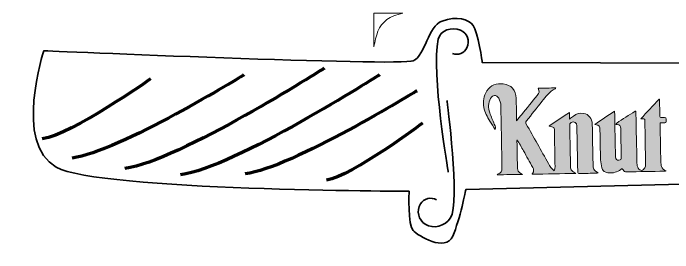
# Model space of a CAD drawing. Header units: inches. Extents: x 0.1 to 10.9, y -2.9 to -0.7.
# Drawn here: x 0.1 to 6.05, y -2.85 to -0.69 of the extents above; entities that cross this region are included whole.
import ezdxf

# ---------------------------------------------------------------- set-up
doc = ezdxf.new("R2010")
doc.units = ezdxf.units.IN
doc.header["$MEASUREMENT"] = 0
doc.layers.add('Layer 1', color=7, linetype='Continuous', lineweight=0)

# ---------------------------------------------------------------- blocks, each defined once
blk = doc.blocks.new('Block_0')
at = {"layer": 'Layer 1', "true_color": 0x000000, "transparency": 33554687}
h = blk.add_hatch(color=18, dxfattribs=at)
h.dxf.hatch_style = 2
edge = h.paths.add_edge_path()
edge.add_spline(control_points=[(4.9781, -2.115), (4.9813, -2.1017), (4.9861, -2.0912), (4.9859, -2.0808), (4.9844, -1.9684), (4.9818, -1.8561), (4.9803, -1.7437), (4.9801, -1.7263), (4.9703, -1.7205), (4.9568, -1.7168), (4.95, -1.715), (4.9429, -1.7144), (4.9359, -1.7133), (4.9353, -1.7117), (4.9348, -1.71), (4.9343, -1.7084), (4.994, -1.6696), (5.0536, -1.6309), (5.116, -1.5904), (5.1164, -1.6111), (5.1167, -1.6286), (5.1171, -1.6493), (5.1303, -1.6386), (5.1406, -1.6297), (5.1515, -1.6215), (5.1792, -1.6005), (5.2104, -1.5905), (5.245, -1.5968), (5.2908, -1.6051), (5.3207, -1.6437), (5.3217, -1.6949), (5.3241, -1.8125), (5.3262, -1.9302), (5.3284, -2.0479), (5.3294, -2.1038), (5.3294, -2.1038), (5.3762, -2.1337), (5.3691, -2.1348), (5.3644, -2.136), (5.3597, -2.1361), (5.3099, -2.1372), (5.26, -2.1374), (5.2101, -2.1394), (5.1935, -2.14), (5.1902, -2.1339), (5.19, -2.1188), (5.1879, -1.9818), (5.1852, -1.8448), (5.1826, -1.7079), (5.182, -1.68), (5.1571, -1.6662), (5.1326, -1.6796), (5.1202, -1.6863), (5.1182, -1.6971), (5.1185, -1.7099), (5.1199, -1.7711), (5.1209, -1.8322), (5.1221, -1.8934), (5.1231, -1.9473), (5.1241, -2.0011), (5.1251, -2.055), (5.1261, -2.1107), (5.1261, -2.1107), (5.1733, -2.1378), (5.0402, -2.1403), (4.9102, -2.1427), (4.7785, -2.1452), (4.7801, -2.1418), (4.7807, -2.1392), (4.7823, -2.1375), (4.7973, -2.1203), (4.7948, -2.1029), (4.7844, -2.0844), (4.7564, -2.0347), (4.7291, -1.9847), (4.7015, -1.9348), (4.683, -1.9012), (4.6646, -1.8676), (4.6432, -1.8342), (4.6429, -1.8396), (4.6423, -1.845), (4.6424, -1.8504), (4.6438, -1.9236), (4.6457, -1.9967), (4.6463, -2.0699), (4.6465, -2.1043), (4.6521, -2.1339), (4.6911, -2.1465), (4.616, -2.1479), (4.5408, -2.1493), (4.4646, -2.1507), (4.4659, -2.1485), (4.4664, -2.1461), (4.4677, -2.1456), (4.4972, -2.1348), (4.5078, -2.1204), (4.5073, -2.0893), (4.5039, -1.9025), (4.5004, -1.7156), (4.4968, -1.5288), (4.4963, -1.5045), (4.4901, -1.4814), (4.4773, -1.4607), (4.4566, -1.4271), (4.4226, -1.4275), (4.4038, -1.4622), (4.3814, -1.5036), (4.3805, -1.5473), (4.3969, -1.591), (4.4098, -1.6257), (4.4235, -1.6601), (4.438, -1.6942), (4.4496, -1.7212), (4.451, -1.7252), (4.4447, -1.7408), (4.4297, -1.7171), (4.4142, -1.6924), (4.3985, -1.6677), (4.3738, -1.629), (4.3507, -1.5893), (4.3437, -1.5431), (4.3357, -1.4906), (4.3418, -1.4394), (4.3706, -1.3936), (4.4049, -1.3391), (4.4586, -1.3254), (4.5182, -1.3315), (4.5912, -1.339), (4.6332, -1.3867), (4.6351, -1.461), (4.6368, -1.5267), (4.6376, -1.5925), (4.639, -1.6634), (4.6564, -1.6423), (4.671, -1.6248), (4.6853, -1.6071), (4.7318, -1.5498), (4.778, -1.4924), (4.8245, -1.4351), (4.845, -1.4099), (4.8465, -1.4021), (4.8344, -1.3702), (4.887, -1.3692), (4.9389, -1.3683), (4.9924, -1.3673), (4.9904, -1.3704), (4.9892, -1.3746), (4.9865, -1.3759), (4.935, -1.401), (4.902, -1.4454), (4.868, -1.4889), (4.8217, -1.548), (4.7752, -1.607), (4.7281, -1.6654), (4.7201, -1.6753), (4.7197, -1.682), (4.726, -1.6931), (4.7934, -1.8118), (4.8607, -1.9307), (4.9268, -2.0501), (4.9398, -2.0736), (4.954, -2.0949), (4.9781, -2.115)], knot_values=[0, 0, 0, 0, 1, 1, 1, 2, 2, 2, 3, 3, 3, 4, 4, 4, 5, 5, 5, 6, 6, 6, 7, 7, 7, 8, 8, 8, 9, 9, 9, 10, 10, 10, 11, 11, 11, 12, 12, 12, 13, 13, 13, 14, 14, 14, 15, 15, 15, 16, 16, 16, 17, 17, 17, 18, 18, 18, 19, 19, 19, 20, 20, 20, 21, 21, 21, 22, 22, 22, 23, 23, 23, 24, 24, 24, 25, 25, 25, 26, 26, 26, 27, 27, 27, 28, 28, 28, 29, 29, 29, 30, 30, 30, 31, 31, 31, 32, 32, 32, 33, 33, 33, 34, 34, 34, 35, 35, 35, 36, 36, 36, 37, 37, 37, 38, 38, 38, 39, 39, 39, 40, 40, 40, 41, 41, 41, 42, 42, 42, 43, 43, 43, 44, 44, 44, 45, 45, 45, 46, 46, 46, 47, 47, 47, 48, 48, 48, 49, 49, 49, 50, 50, 50, 51, 51, 51, 52, 52, 52, 53, 53, 53, 54, 54, 54, 54], degree=3, periodic=0)
h = blk.add_hatch(color=18, dxfattribs=at)
h.dxf.hatch_style = 2
edge = h.paths.add_edge_path()
edge.add_spline(control_points=[(5.3459, -1.6974), (5.4013, -1.6539), (5.461, -1.6172), (5.5235, -1.578), (5.5237, -1.5883), (5.5238, -1.5952), (5.5239, -1.6022), (5.5263, -1.7312), (5.5287, -1.8602), (5.5312, -1.9892), (5.5316, -2.0123), (5.5421, -2.0223), (5.5625, -2.0194), (5.5781, -2.0173), (5.5836, -2.0103), (5.5833, -1.9916), (5.5823, -1.9338), (5.5811, -1.8759), (5.5801, -1.8181), (5.5795, -1.7902), (5.5791, -1.7622), (5.5785, -1.7343), (5.5779, -1.7067), (5.5721, -1.7006), (5.5451, -1.6984), (5.5425, -1.6982), (5.54, -1.6976), (5.5349, -1.6969), (5.5377, -1.6919), (5.5388, -1.687), (5.5419, -1.6851), (5.5975, -1.6489), (5.6534, -1.613), (5.7093, -1.5772), (5.7102, -1.5766), (5.7118, -1.577), (5.7157, -1.577), (5.7159, -1.5846), (5.716, -1.5922), (5.7162, -1.5999), (5.7189, -1.7488), (5.7214, -1.8978), (5.7249, -2.0467), (5.7253, -2.062), (5.7287, -2.0789), (5.7363, -2.0918), (5.7421, -2.1016), (5.7573, -2.1122), (5.7674, -2.1114), (5.7777, -2.1106), (5.789, -2.0975), (5.7959, -2.0872), (5.8014, -2.0792), (5.8028, -2.0671), (5.8027, -2.0569), (5.8009, -1.9252), (5.7982, -1.7936), (5.7965, -1.6619), (5.7963, -1.648), (5.7913, -1.6448), (5.7789, -1.6464), (5.7714, -1.6474), (5.7636, -1.6468), (5.7592, -1.6469), (5.8138, -1.5879), (5.869, -1.5282), (5.9242, -1.4684), (5.9258, -1.4688), (5.9274, -1.4692), (5.9289, -1.4697), (5.9291, -1.4764), (5.9292, -1.4832), (5.9293, -1.49), (5.9298, -1.5326), (5.9308, -1.5751), (5.9306, -1.6177), (5.9305, -1.6303), (5.9347, -1.6347), (5.9466, -1.6328), (5.9479, -1.6325), (5.9493, -1.6327), (5.9506, -1.6327), (5.9901, -1.6323), (5.9897, -1.6322), (5.9878, -1.6715), (5.9873, -1.6807), (5.9837, -1.6827), (5.9758, -1.6826), (5.9626, -1.6825), (5.9493, -1.683), (5.9345, -1.6833), (5.9342, -1.6903), (5.9336, -1.6961), (5.9337, -1.7019), (5.9357, -1.8123), (5.9375, -1.9226), (5.9401, -2.033), (5.9404, -2.0474), (5.9428, -2.0621), (5.947, -2.0759), (5.953, -2.0953), (5.9684, -2.1067), (5.9873, -2.1158), (5.9833, -2.1166), (5.9793, -2.118), (5.9753, -2.1181), (5.8609, -2.1203), (5.7466, -2.1223), (5.6322, -2.1248), (5.617, -2.1251), (5.6068, -2.1196), (5.5999, -2.1065), (5.5975, -2.1019), (5.5943, -2.0977), (5.5911, -2.0927), (5.5597, -2.1199), (5.5239, -2.1342), (5.4833, -2.1342), (5.4697, -2.1343), (5.4555, -2.1312), (5.4426, -2.1265), (5.4252, -2.1201), (5.4118, -2.1076), (5.4081, -2.0883), (5.4035, -2.0643), (5.3973, -2.0402), (5.3965, -2.016), (5.3936, -1.9276), (5.3927, -1.8392), (5.391, -1.7507), (5.3902, -1.7085), (5.3891, -1.7072), (5.3459, -1.6974)], knot_values=[0, 0, 0, 0, 1, 1, 1, 2, 2, 2, 3, 3, 3, 4, 4, 4, 5, 5, 5, 6, 6, 6, 7, 7, 7, 8, 8, 8, 9, 9, 9, 10, 10, 10, 11, 11, 11, 12, 12, 12, 13, 13, 13, 14, 14, 14, 15, 15, 15, 16, 16, 16, 17, 17, 17, 18, 18, 18, 19, 19, 19, 20, 20, 20, 21, 21, 21, 22, 22, 22, 23, 23, 23, 24, 24, 24, 25, 25, 25, 26, 26, 26, 27, 27, 27, 28, 28, 28, 29, 29, 29, 30, 30, 30, 31, 31, 31, 32, 32, 32, 33, 33, 33, 34, 34, 34, 35, 35, 35, 36, 36, 36, 37, 37, 37, 38, 38, 38, 39, 39, 39, 40, 40, 40, 41, 41, 41, 42, 42, 42, 43, 43, 43, 44, 44, 44, 44], degree=3, periodic=0)
at = {"layer": 'Layer 1'}
for points, knots in [([(4.9781, -2.115), (4.9813, -2.1017), (4.9861, -2.0912), (4.9859, -2.0808), (4.9844, -1.9684), (4.9818, -1.8561), (4.9803, -1.7437), (4.9801, -1.7263), (4.9703, -1.7205), (4.9568, -1.7168), (4.95, -1.715), (4.9429, -1.7144), (4.9359, -1.7133), (4.9353, -1.7117), (4.9348, -1.71), (4.9343, -1.7084), (4.994, -1.6696), (5.0536, -1.6309), (5.116, -1.5904), (5.1164, -1.6111), (5.1167, -1.6286), (5.1171, -1.6493), (5.1303, -1.6386), (5.1406, -1.6297), (5.1515, -1.6215), (5.1792, -1.6005), (5.2104, -1.5905), (5.245, -1.5968), (5.2908, -1.6051), (5.3207, -1.6437), (5.3217, -1.6949), (5.3241, -1.8125), (5.3262, -1.9302), (5.3284, -2.0479), (5.3294, -2.1038), (5.3294, -2.1038), (5.3762, -2.1337), (5.3691, -2.1348), (5.3644, -2.136), (5.3597, -2.1361), (5.3099, -2.1372), (5.26, -2.1374), (5.2101, -2.1394), (5.1935, -2.14), (5.1902, -2.1339), (5.19, -2.1188), (5.1879, -1.9818), (5.1852, -1.8448), (5.1826, -1.7079), (5.182, -1.68), (5.1571, -1.6662), (5.1326, -1.6796), (5.1202, -1.6863), (5.1182, -1.6971), (5.1185, -1.7099), (5.1199, -1.7711), (5.1209, -1.8322), (5.1221, -1.8934), (5.1231, -1.9473), (5.1241, -2.0011), (5.1251, -2.055), (5.1261, -2.1107), (5.1261, -2.1107), (5.1733, -2.1378), (5.0402, -2.1403), (4.9102, -2.1427), (4.7785, -2.1452), (4.7801, -2.1418), (4.7807, -2.1392), (4.7823, -2.1375), (4.7973, -2.1203), (4.7948, -2.1029), (4.7844, -2.0844), (4.7564, -2.0347), (4.7291, -1.9847), (4.7015, -1.9348), (4.683, -1.9012), (4.6646, -1.8676), (4.6432, -1.8342), (4.6429, -1.8396), (4.6423, -1.845), (4.6424, -1.8504), (4.6438, -1.9236), (4.6457, -1.9967), (4.6463, -2.0699), (4.6465, -2.1043), (4.6521, -2.1339), (4.6911, -2.1465), (4.616, -2.1479), (4.5408, -2.1493), (4.4646, -2.1507), (4.4659, -2.1485), (4.4664, -2.1461), (4.4677, -2.1456), (4.4972, -2.1348), (4.5078, -2.1204), (4.5073, -2.0893), (4.5039, -1.9025), (4.5004, -1.7156), (4.4968, -1.5288), (4.4963, -1.5045), (4.4901, -1.4814), (4.4773, -1.4607), (4.4566, -1.4271), (4.4226, -1.4275), (4.4038, -1.4622), (4.3814, -1.5036), (4.3805, -1.5473), (4.3969, -1.591), (4.4098, -1.6257), (4.4235, -1.6601), (4.438, -1.6942), (4.4496, -1.7212), (4.451, -1.7252), (4.4447, -1.7408), (4.4297, -1.7171), (4.4142, -1.6924), (4.3985, -1.6677), (4.3738, -1.629), (4.3507, -1.5893), (4.3437, -1.5431), (4.3357, -1.4906), (4.3418, -1.4394), (4.3706, -1.3936), (4.4049, -1.3391), (4.4586, -1.3254), (4.5182, -1.3315), (4.5912, -1.339), (4.6332, -1.3867), (4.6351, -1.461), (4.6368, -1.5267), (4.6376, -1.5925), (4.639, -1.6634), (4.6564, -1.6423), (4.671, -1.6248), (4.6853, -1.6071), (4.7318, -1.5498), (4.778, -1.4924), (4.8245, -1.4351), (4.845, -1.4099), (4.8465, -1.4021), (4.8344, -1.3702), (4.887, -1.3692), (4.9389, -1.3683), (4.9924, -1.3673), (4.9904, -1.3704), (4.9892, -1.3746), (4.9865, -1.3759), (4.935, -1.401), (4.902, -1.4454), (4.868, -1.4889), (4.8217, -1.548), (4.7752, -1.607), (4.7281, -1.6654), (4.7201, -1.6753), (4.7197, -1.682), (4.726, -1.6931), (4.7934, -1.8118), (4.8607, -1.9307), (4.9268, -2.0501), (4.9398, -2.0736), (4.954, -2.0949), (4.9781, -2.115)], [0, 0, 0, 0, 1, 1, 1, 2, 2, 2, 3, 3, 3, 4, 4, 4, 5, 5, 5, 6, 6, 6, 7, 7, 7, 8, 8, 8, 9, 9, 9, 10, 10, 10, 11, 11, 11, 12, 12, 12, 13, 13, 13, 14, 14, 14, 15, 15, 15, 16, 16, 16, 17, 17, 17, 18, 18, 18, 19, 19, 19, 20, 20, 20, 21, 21, 21, 22, 22, 22, 23, 23, 23, 24, 24, 24, 25, 25, 25, 26, 26, 26, 27, 27, 27, 28, 28, 28, 29, 29, 29, 30, 30, 30, 31, 31, 31, 32, 32, 32, 33, 33, 33, 34, 34, 34, 35, 35, 35, 36, 36, 36, 37, 37, 37, 38, 38, 38, 39, 39, 39, 40, 40, 40, 41, 41, 41, 42, 42, 42, 43, 43, 43, 44, 44, 44, 45, 45, 45, 46, 46, 46, 47, 47, 47, 48, 48, 48, 49, 49, 49, 50, 50, 50, 51, 51, 51, 52, 52, 52, 53, 53, 53, 54, 54, 54, 54]), ([(5.3459, -1.6974), (5.4013, -1.6539), (5.461, -1.6172), (5.5235, -1.578), (5.5237, -1.5883), (5.5238, -1.5952), (5.5239, -1.6022), (5.5263, -1.7312), (5.5287, -1.8602), (5.5312, -1.9892), (5.5316, -2.0123), (5.5421, -2.0223), (5.5625, -2.0194), (5.5781, -2.0173), (5.5836, -2.0103), (5.5833, -1.9916), (5.5823, -1.9338), (5.5811, -1.8759), (5.5801, -1.8181), (5.5795, -1.7902), (5.5791, -1.7622), (5.5785, -1.7343), (5.5779, -1.7067), (5.5721, -1.7006), (5.5451, -1.6984), (5.5425, -1.6982), (5.54, -1.6976), (5.5349, -1.6969), (5.5377, -1.6919), (5.5388, -1.687), (5.5419, -1.6851), (5.5975, -1.6489), (5.6534, -1.613), (5.7093, -1.5772), (5.7102, -1.5766), (5.7118, -1.577), (5.7157, -1.577), (5.7159, -1.5846), (5.716, -1.5922), (5.7162, -1.5999), (5.7189, -1.7488), (5.7214, -1.8978), (5.7249, -2.0467), (5.7253, -2.062), (5.7287, -2.0789), (5.7363, -2.0918), (5.7421, -2.1016), (5.7573, -2.1122), (5.7674, -2.1114), (5.7777, -2.1106), (5.789, -2.0975), (5.7959, -2.0872), (5.8014, -2.0792), (5.8028, -2.0671), (5.8027, -2.0569), (5.8009, -1.9252), (5.7982, -1.7936), (5.7965, -1.6619), (5.7963, -1.648), (5.7913, -1.6448), (5.7789, -1.6464), (5.7714, -1.6474), (5.7636, -1.6468), (5.7592, -1.6469), (5.8138, -1.5879), (5.869, -1.5282), (5.9242, -1.4684), (5.9258, -1.4688), (5.9274, -1.4692), (5.9289, -1.4697), (5.9291, -1.4764), (5.9292, -1.4832), (5.9293, -1.49), (5.9298, -1.5326), (5.9308, -1.5751), (5.9306, -1.6177), (5.9305, -1.6303), (5.9347, -1.6347), (5.9466, -1.6328), (5.9479, -1.6325), (5.9493, -1.6327), (5.9506, -1.6327), (5.9901, -1.6323), (5.9897, -1.6322), (5.9878, -1.6715), (5.9873, -1.6807), (5.9837, -1.6827), (5.9758, -1.6826), (5.9626, -1.6825), (5.9493, -1.683), (5.9345, -1.6833), (5.9342, -1.6903), (5.9336, -1.6961), (5.9337, -1.7019), (5.9357, -1.8123), (5.9375, -1.9226), (5.9401, -2.033), (5.9404, -2.0474), (5.9428, -2.0621), (5.947, -2.0759), (5.953, -2.0953), (5.9684, -2.1067), (5.9873, -2.1158), (5.9833, -2.1166), (5.9793, -2.118), (5.9753, -2.1181), (5.8609, -2.1203), (5.7466, -2.1223), (5.6322, -2.1248), (5.617, -2.1251), (5.6068, -2.1196), (5.5999, -2.1065), (5.5975, -2.1019), (5.5943, -2.0977), (5.5911, -2.0927), (5.5597, -2.1199), (5.5239, -2.1342), (5.4833, -2.1342), (5.4697, -2.1343), (5.4555, -2.1312), (5.4426, -2.1265), (5.4252, -2.1201), (5.4118, -2.1076), (5.4081, -2.0883), (5.4035, -2.0643), (5.3973, -2.0402), (5.3965, -2.016), (5.3936, -1.9276), (5.3927, -1.8392), (5.391, -1.7507), (5.3902, -1.7085), (5.3891, -1.7072), (5.3459, -1.6974)], [0, 0, 0, 0, 1, 1, 1, 2, 2, 2, 3, 3, 3, 4, 4, 4, 5, 5, 5, 6, 6, 6, 7, 7, 7, 8, 8, 8, 9, 9, 9, 10, 10, 10, 11, 11, 11, 12, 12, 12, 13, 13, 13, 14, 14, 14, 15, 15, 15, 16, 16, 16, 17, 17, 17, 18, 18, 18, 19, 19, 19, 20, 20, 20, 21, 21, 21, 22, 22, 22, 23, 23, 23, 24, 24, 24, 25, 25, 25, 26, 26, 26, 27, 27, 27, 28, 28, 28, 29, 29, 29, 30, 30, 30, 31, 31, 31, 32, 32, 32, 33, 33, 33, 34, 34, 34, 35, 35, 35, 36, 36, 36, 37, 37, 37, 38, 38, 38, 39, 39, 39, 40, 40, 40, 41, 41, 41, 42, 42, 42, 43, 43, 43, 44, 44, 44, 44])]:
    blk.add_open_spline(points, degree=3, knots=knots, dxfattribs=at)

msp = doc.modelspace()

# ---------------------------------------------------------------- linework, layer by layer
at = {"layer": 'Layer 1'}
msp.add_open_spline([(3.6115, -0.6942), (3.5846, -0.7018), (3.5569, -0.7074), (3.5308, -0.7173), (3.4353, -0.7534), (3.3891, -0.8294), (3.3673, -0.9242), (3.3617, -0.9481), (3.3563, -0.9721), (3.3508, -0.9961), (3.3508, -0.896), (3.3508, -0.796), (3.3508, -0.6942), (3.4377, -0.6942), (3.5246, -0.6942), (3.6115, -0.6942)], degree=3, knots=[0, 0, 0, 0, 1, 1, 1, 2, 2, 2, 3, 3, 3, 4, 4, 4, 5, 5, 5, 5], dxfattribs=at)
at = {"layer": 'Layer 1', "color": 18, "lineweight": 35, "true_color": 0x000000}
msp.add_open_spline([(9.6627, -2.1479), (9.6627, -2.1479), (10.8774, -1.6488), (10.8774, -1.6488), (10.8774, -1.6488), (9.8357, -1.1993), (9.6596, -1.1544), (9.6596, -1.1544), (4.3298, -1.1395), (4.3298, -1.1395), (4.3298, -1.1395), (4.2911, -0.8602), (4.2468, -0.8036), (4.2035, -0.7483), (4.1017, -0.7175), (3.9685, -0.7647), (3.8352, -0.812), (3.819, -1.0732), (3.7056, -1.1232), (3.5922, -1.1732), (0.3743, -1.0328), (0.3743, -1.0328), (0.3743, -1.0328), (0.0975, -1.8681), (0.4859, -2.0819), (0.8742, -2.2958), (3.6693, -2.2986), (3.6693, -2.2986), (3.6693, -2.2986), (3.6577, -2.6086), (3.7047, -2.6532), (3.7516, -2.6977), (3.9959, -2.8535), (4.0625, -2.7032), (4.1291, -2.5529), (4.1808, -2.2839), (4.1808, -2.2839), (4.1808, -2.2839), (9.6627, -2.1479), (9.6627, -2.1479)], degree=3, knots=[0, 0, 0, 0, 1, 1, 1, 2, 2, 2, 3, 3, 3, 4, 4, 4, 5, 5, 5, 6, 6, 6, 7, 7, 7, 8, 8, 8, 9, 9, 9, 10, 10, 10, 11, 11, 11, 12, 12, 12, 13, 13, 13, 13], dxfattribs=at)
at = {"layer": 'Layer 1', "color": 7, "lineweight": 35, "true_color": 0xffffff}
for points in [[(4.0619, -1.0574), (4.1102, -1.0779), (4.168, -1.0545), (4.1909, -1.0051), (4.2195, -0.9434), (4.1937, -0.8726), (4.1332, -0.847), (4.0576, -0.815), (3.9488, -0.8454), (3.9316, -0.9287), (3.8676, -1.2393), (4.0231, -2.1272), (4.0231, -2.1272)], [(3.9168, -2.3774), (3.8672, -2.3472), (3.8022, -2.3633), (3.7717, -2.4134), (3.7336, -2.476), (3.7531, -2.5574), (3.8152, -2.5951), (3.8928, -2.6424), (3.9915, -2.6154), (4.0419, -2.539), (4.1321, -2.4022), (4.0106, -1.4808), (4.0106, -1.4808)]]:
    msp.add_open_spline(points, degree=3, knots=[0, 0, 0, 0, 1, 1, 1, 2, 2, 2, 3, 3, 3, 4, 4, 4, 4], dxfattribs=at)
at = {"layer": 'Layer 1', "color": 18, "lineweight": 140, "true_color": 0x000000}
for points in [[(2.9028, -1.1907), (2.9028, -1.1907), (1.5927, -2.0277), (1.1057, -2.0928)], [(3.4027, -1.2495), (3.4027, -1.2495), (2.0926, -2.0866), (1.6055, -2.1516)], [(1.3366, -1.2862), (1.3366, -1.2862), (0.6247, -1.7888), (0.36, -1.8278)], [(2.1789, -1.2506), (2.1789, -1.2506), (1.049, -1.9457), (0.629, -1.9997)], [(3.7405, -1.3933), (3.7405, -1.3933), (2.6106, -2.0884), (2.1906, -2.1424)], [(3.7887, -1.685), (3.7887, -1.685), (3.1581, -2.1619), (2.9237, -2.199)]]:
    msp.add_open_spline(points, degree=3, dxfattribs=at)

# ---------------------------------------------------------------- block references
at = {"layer": 'Layer 1'}
msp.add_blockref('Block_0', (0, 0), dxfattribs=at)

doc.saveas('drawing.dxf')
